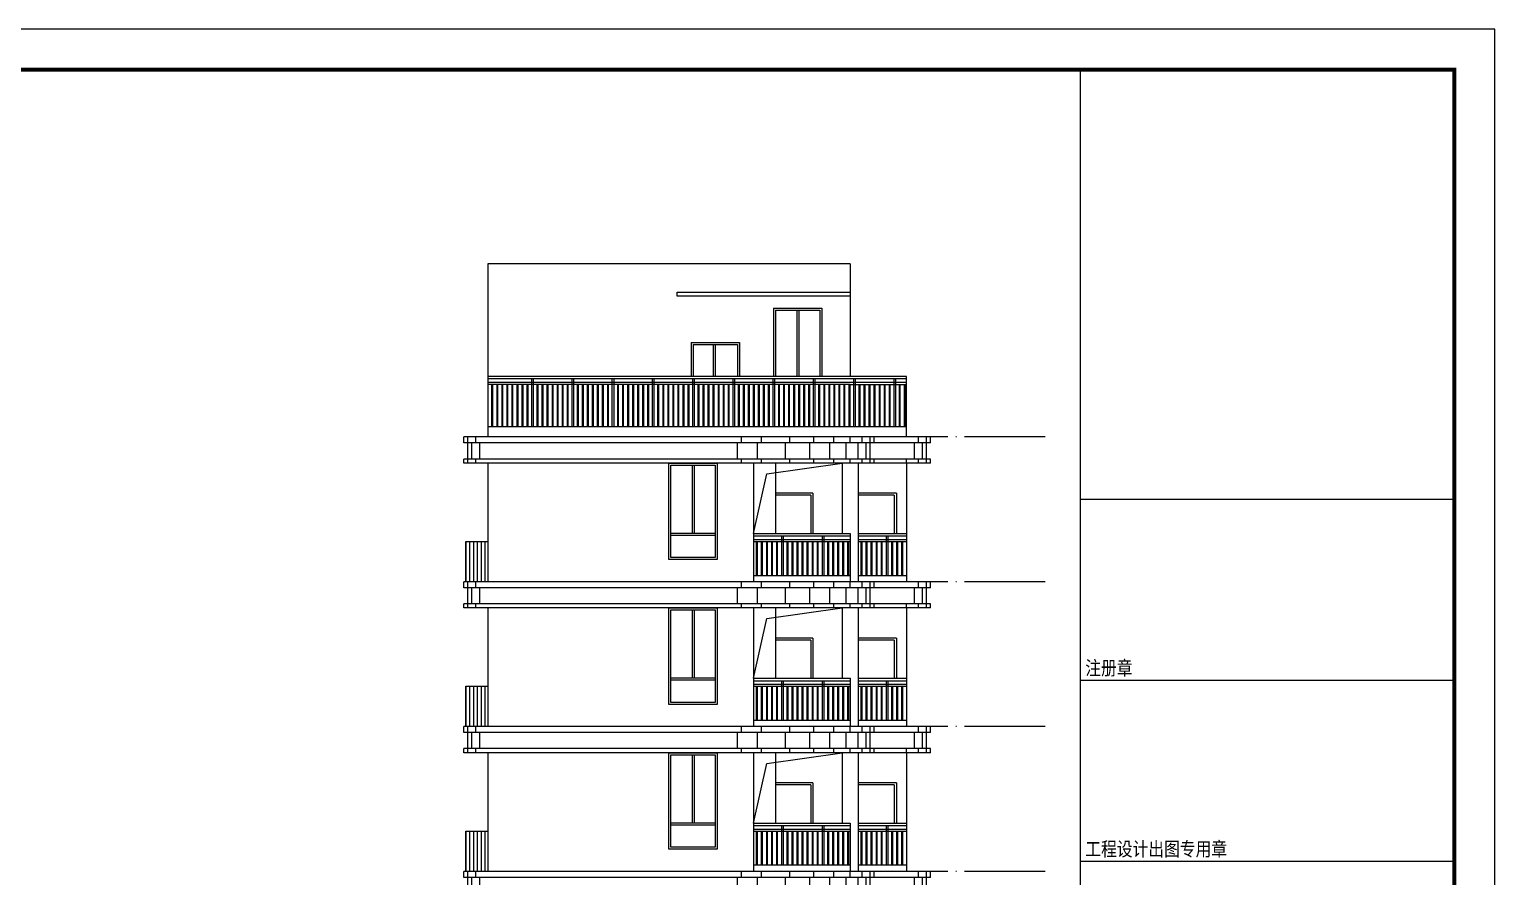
# Model space of a CAD drawing. Extents: x -1041549 to 749950, y -354245 to 17554.
# Drawn here: x -702920 to -666507, y -169001 to -147936 of the extents above; entities that cross this region are included whole.
import ezdxf

# ---------------------------------------------------------------- set-up
doc = ezdxf.new("R2010")
doc.units = 0
doc.header["$LTSCALE"] = 1000
doc.header["$MEASUREMENT"] = 0
doc.linetypes.add('DOTE', pattern=[2.42, 2, -0.2, 0.02, -0.2])
for name, color, linetype in [('14', 1, 'Continuous'), ('a43', 43, 'Continuous'), ('DOTE', 1, 'Continuous'), ('PUB_TITLE', 4, 'Continuous')]:
    doc.layers.add(name, color=color, linetype=linetype)
doc.styles.add('宋体', font='')
doc.styles.get('宋体').set_extended_font_data('宋体')

# ---------------------------------------------------------------- blocks, each defined once
blk = doc.blocks.new('A$C7925ffaa')
h = blk.add_hatch()
h.set_pattern_fill('LINE', color=8, scale=100, angle=90)
h.set_pattern_definition([(90, (1527354.43, 701813.93), (-95.25, 6e-15), [])])
h.paths.add_polyline_path([(50, 1000), (50, 0), (600, 0), (600, 1000)])
at = {"color": 2}
for p, q in [((0, 3450), (0, 3600)), ((11600, 3600), (0, 3600)), ((11600, 3450), (0, 3450)), ((100, 3050), (100, 3450)), ((11500, 3050), (11500, 3450)), ((11600, 3450), (11600, 3600)), ((0, 2950), (0, 3050)), ((11600, 3050), (0, 3050)), ((11600, 2950), (0, 2950)), ((11600, 2950), (11600, 3050)), ((10750, 2200), (9800, 2200)), ((10750, 2200), (10750, 1200)), ((9600, 150), (7200, 150)), ((11000, 150), (9800, 150))]:
    blk.add_line(p, q, dxfattribs=at)
at = {"color": 8}
for p, q in [((100, 3450), (100, 3600)), ((200, 3050), (200, 3450)), ((300, 3450), (300, 3600)), ((400, 3050), (400, 3450)), ((6800, 3050), (6800, 3450)), ((6900, 3450), (6900, 3600)), ((7300, 3050), (7300, 3450)), ((7400, 3450), (7400, 3600)), ((8000, 3050), (8000, 3450)), ((8100, 3450), (8100, 3600)), ((8600, 3050), (8600, 3450)), ((8700, 3450), (8700, 3600)), ((9100, 3050), (9100, 3450)), ((9200, 3450), (9200, 3600)), ((9500, 3050), (9500, 3450)), ((9600, 3450), (9600, 3600)), ((9800, 3050), (9800, 3450)), ((9900, 3450), (9900, 3600)), ((10000, 3050), (10000, 3450)), ((10100, 3450), (10100, 3600)), ((10100, 3050), (10100, 3450)), ((10200, 3450), (10200, 3600)), ((11200, 3050), (11200, 3450)), ((11300, 3450), (11300, 3600)), ((11400, 3050), (11400, 3450)), ((11500, 3450), (11500, 3600)), ((100, 2950), (100, 3050)), ((300, 2950), (300, 3050)), ((6900, 2950), (6900, 3050)), ((7400, 2950), (7400, 3050)), ((8100, 2950), (8100, 3050)), ((8700, 2950), (8700, 3050)), ((9200, 2950), (9200, 3050)), ((9600, 2950), (9600, 3050)), ((9900, 2950), (9900, 3050)), ((10100, 2950), (10100, 3050)), ((10200, 2950), (10200, 3050)), ((11000, 2950), (11000, 3050)), ((11300, 2950), (11300, 3050)), ((11500, 2950), (11500, 3050))]:
    blk.add_line(p, q, dxfattribs=at)
for p, q in [((600, 2950), (600, 0)), ((7200, 2950), (7200, 0)), ((9400, 2950), (9400, 1200)), ((9800, 2950), (9800, 0)), ((9600, 1200), (9600, 0))]:
    blk.add_line(p, q)
at = {"color": 5}
for p, q in [((7750, 2950), (7750, 1200)), ((8675, 2200), (7748, 2200)), ((8675, 2200), (8675, 1200)), ((8625, 2150), (7748, 2150)), ((8625, 2150), (8625, 1200))]:
    blk.add_line(p, q, dxfattribs=at)
at = {"color": 3}
blk.add_line((11000, 2950), (11000, 0), dxfattribs=at)
at = {"color": 4}
for p, q in [((5675, 2900), (5675, 1200)), ((5725, 2900), (5725, 1200)), ((10700, 2150), (9800, 2150)), ((10700, 2150), (10700, 1200)), ((6250, 1200), (5150, 1200)), ((6250, 1150), (5150, 1150))]:
    blk.add_line(p, q, dxfattribs=at)
at = {"color": 2}
blk.add_lwpolyline([(5100, 2950), (6300, 2950), (6300, 550), (5100, 550)], close=True, dxfattribs=at)
at = {"color": 8}
blk.add_lwpolyline([(7200, 1200), (7530, 2685), (9400, 2950)], dxfattribs=at)
at = {"color": 4}
blk.add_lwpolyline([(5150, 2900), (6250, 2900), (6250, 600), (5150, 600)], close=True, dxfattribs=at)
at = {"color": 6}
blk.add_lwpolyline([(50, 1000), (600, 1000), (600, 0), (50, 0)], close=True, dxfattribs=at)
at = {"layer": 'a43'}
for p, q in [((7200, 1200), (9600, 1200)), ((7200, 1140), (9600, 1140)), ((9800, 1200), (11000, 1200)), ((9800, 1140), (11000, 1140)), ((7200, 1050), (9600, 1050)), ((7200, 1000), (9600, 1000)), ((9800, 1050), (11000, 1050)), ((9800, 1000), (11000, 1000))]:
    blk.add_line(p, q, dxfattribs=at)
for points in [[(7895, 1140), (7895, 150)], [(7945, 150), (7945, 1140)], [(8905, 1140), (8905, 150)], [(8955, 150), (8955, 1140)], [(10495, 1140), (10495, 150)], [(10545, 150), (10545, 1140)], [(7270, 1000), (7270, 150)], [(7300, 150), (7300, 1000)], [(7395, 1000), (7395, 150)], [(7425, 150), (7425, 1000)], [(7520, 1000), (7520, 150)], [(7550, 150), (7550, 1000)], [(7645, 1000), (7645, 150)], [(7675, 150), (7675, 1000)], [(7770, 1000), (7770, 150)], [(7800, 150), (7800, 1000)], [(8030, 1000), (8030, 150)], [(8060, 150), (8060, 1000)], [(8155, 1000), (8155, 150)], [(8185, 150), (8185, 1000)], [(8280, 1000), (8280, 150)], [(8310, 150), (8310, 1000)], [(8405, 1000), (8405, 150)], [(8435, 150), (8435, 1000)], [(8530, 1000), (8530, 150)], [(8560, 150), (8560, 1000)], [(8655, 1000), (8655, 150)], [(8685, 150), (8685, 1000)], [(8780, 1000), (8780, 150)], [(8810, 150), (8810, 1000)], [(9040, 1000), (9040, 150)], [(9070, 150), (9070, 1000)], [(9165, 1000), (9165, 150)], [(9195, 150), (9195, 1000)], [(9290, 1000), (9290, 150)], [(9320, 150), (9320, 1000)], [(9415, 1000), (9415, 150)], [(9445, 150), (9445, 1000)], [(9540, 1000), (9540, 150)], [(9570, 150), (9570, 1000)], [(9870, 1000), (9870, 150)], [(9900, 150), (9900, 1000)], [(9995, 1000), (9995, 150)], [(10025, 150), (10025, 1000)], [(10120, 1000), (10120, 150)], [(10150, 150), (10150, 1000)], [(10245, 1000), (10245, 150)], [(10275, 150), (10275, 1000)], [(10370, 1000), (10370, 150)], [(10400, 150), (10400, 1000)], [(10630, 1000), (10630, 150)], [(10660, 150), (10660, 1000)], [(10755, 1000), (10755, 150)], [(10785, 150), (10785, 1000)], [(10880, 1000), (10880, 150)], [(10910, 150), (10910, 1000)]]:
    blk.add_lwpolyline(points, dxfattribs=at)
blk = doc.blocks.new('TUQ')
at = {"layer": '14'}
for p, q in [((-9300, 40000), (-9300, 0)), ((-9300, 40000), (0, 40000)), ((-9300, 29320), (0, 29320)), ((-9300, 24820), (0, 24820)), ((-9300, 20320), (0, 20320))]:
    blk.add_line(p, q, dxfattribs=at)
at = {"layer": '14', "style": '宋体', "width": 0.82}
for s, p in [('注册章', (-9173, 24949)), ('工程设计出图专用章', (-9173, 20449))]:
    blk.add_text(s, height=350, dxfattribs=at).set_placement(p)

msp = doc.modelspace()

# ---------------------------------------------------------------- linework, layer by layer
for p, q in [((-691525.5, -153767.9), (-691525.5, -156567.9)), ((-682525.5, -153767.9), (-691525.5, -153767.9)), ((-682525.5, -153767.9), (-682525.5, -156567.9)), ((-681125.5, -158067.9), (-681125.5, -156567.9))]:
    msp.add_line(p, q)
at = {"color": 4}
for p, q in [((-684425.5, -154867.9), (-684425.5, -156567.9)), ((-684425.5, -154867.9), (-683225.5, -154867.9)), ((-684375.5, -154917.9), (-684375.5, -156567.9)), ((-684375.5, -154917.9), (-683275.5, -154917.9)), ((-683850.5, -154917.9), (-683850.5, -156567.9)), ((-683850.5, -154917.9), (-683850.5, -156567.9)), ((-683800.5, -154917.9), (-683800.5, -156567.9)), ((-683800.5, -154917.9), (-683800.5, -156567.9)), ((-683275.5, -154917.9), (-683275.5, -156567.9)), ((-683225.5, -154867.9), (-683225.5, -156567.9)), ((-686475.5, -155717.9), (-686475.5, -156567.9)), ((-686475.5, -155717.9), (-685275.5, -155717.9)), ((-686425.5, -155767.9), (-686425.5, -156567.9)), ((-686425.5, -155767.9), (-685325.5, -155767.9)), ((-685925.5, -155767.9), (-685925.5, -156567.9)), ((-685875.5, -155767.9), (-685875.5, -156567.9)), ((-685325.5, -155767.9), (-685325.5, -156567.9)), ((-685275.5, -155717.9), (-685275.5, -156567.9))]:
    msp.add_line(p, q, dxfattribs=at)
at = {"color": 2}
for p, q in [((-691525.5, -156567.9), (-691525.5, -158067.9)), ((-682525.5, -157817.9), (-691525.5, -157817.9)), ((-681125.5, -157817.9), (-682525.5, -157817.9))]:
    msp.add_line(p, q, dxfattribs=at)
msp.add_lwpolyline([(-686825.5, -154467.9), (-682525.5, -154467.9), (-682525.5, -154567.9), (-686825.5, -154567.9)], close=True)
at = {"layer": 'a43'}
for p, q in [((-682525.5, -156567.9), (-691525.5, -156567.9)), ((-682525.5, -156627.9), (-691525.5, -156627.9)), ((-682525.5, -156717.9), (-691525.5, -156717.9)), ((-682525.5, -156767.9), (-691525.5, -156767.9))]:
    msp.add_line(p, q, dxfattribs=at)
for points in [[(-681125.5, -156567.9), (-682525.5, -156567.9)], [(-691431.2, -156767.9), (-691431.2, -157817.9)], [(-691401.2, -157817.9), (-691401.2, -156767.9)], [(-691306.2, -156767.9), (-691306.2, -157817.9)], [(-691276.2, -157817.9), (-691276.2, -156767.9)], [(-691181.2, -156767.9), (-691181.2, -157817.9)], [(-691151.2, -157817.9), (-691151.2, -156767.9)], [(-691056.2, -156767.9), (-691056.2, -157817.9)], [(-691026.2, -157817.9), (-691026.2, -156767.9)], [(-690931.2, -156767.9), (-690931.2, -157817.9)], [(-690901.2, -157817.9), (-690901.2, -156767.9)], [(-690806.2, -156767.9), (-690806.2, -157817.9)], [(-690776.2, -157817.9), (-690776.2, -156767.9)], [(-690681.2, -156767.9), (-690681.2, -157817.9)], [(-690651.2, -157817.9), (-690651.2, -156767.9)], [(-690556.2, -156767.9), (-690556.2, -157817.9)], [(-690526.2, -157817.9), (-690526.2, -156767.9)], [(-690441.2, -156627.9), (-690441.2, -157817.9)], [(-690391.2, -157817.9), (-690391.2, -156627.9)], [(-690306.2, -156767.9), (-690306.2, -157817.9)], [(-690276.2, -157817.9), (-690276.2, -156767.9)], [(-690181.2, -156767.9), (-690181.2, -157817.9)], [(-690151.2, -157817.9), (-690151.2, -156767.9)], [(-690056.2, -156767.9), (-690056.2, -157817.9)], [(-690026.2, -157817.9), (-690026.2, -156767.9)], [(-689931.2, -156767.9), (-689931.2, -157817.9)], [(-689901.2, -157817.9), (-689901.2, -156767.9)], [(-689806.2, -156767.9), (-689806.2, -157817.9)], [(-689776.2, -157817.9), (-689776.2, -156767.9)], [(-689681.2, -156767.9), (-689681.2, -157817.9)], [(-689651.2, -157817.9), (-689651.2, -156767.9)], [(-689556.2, -156767.9), (-689556.2, -157817.9)], [(-689526.2, -157817.9), (-689526.2, -156767.9)], [(-689441.2, -156627.9), (-689441.2, -157817.9)], [(-689391.2, -157817.9), (-689391.2, -156627.9)], [(-689306.2, -156767.9), (-689306.2, -157817.9)], [(-689276.2, -157817.9), (-689276.2, -156767.9)], [(-689181.2, -156767.9), (-689181.2, -157817.9)], [(-689151.2, -157817.9), (-689151.2, -156767.9)], [(-689056.2, -156767.9), (-689056.2, -157817.9)], [(-689026.2, -157817.9), (-689026.2, -156767.9)], [(-688931.2, -156767.9), (-688931.2, -157817.9)], [(-688901.2, -157817.9), (-688901.2, -156767.9)], [(-688806.2, -156767.9), (-688806.2, -157817.9)], [(-688776.2, -157817.9), (-688776.2, -156767.9)], [(-688681.2, -156767.9), (-688681.2, -157817.9)], [(-688651.2, -157817.9), (-688651.2, -156767.9)], [(-688556.2, -156767.9), (-688556.2, -157817.9)], [(-688526.2, -157817.9), (-688526.2, -156767.9)], [(-688441.2, -156627.9), (-688441.2, -157817.9)], [(-688391.2, -157817.9), (-688391.2, -156627.9)], [(-688306.2, -156767.9), (-688306.2, -157817.9)], [(-688276.2, -157817.9), (-688276.2, -156767.9)], [(-688181.2, -156767.9), (-688181.2, -157817.9)], [(-688151.2, -157817.9), (-688151.2, -156767.9)], [(-688056.2, -156767.9), (-688056.2, -157817.9)], [(-688026.2, -157817.9), (-688026.2, -156767.9)], [(-687931.2, -156767.9), (-687931.2, -157817.9)], [(-687901.2, -157817.9), (-687901.2, -156767.9)], [(-687806.2, -156767.9), (-687806.2, -157817.9)], [(-687776.2, -157817.9), (-687776.2, -156767.9)], [(-687681.2, -156767.9), (-687681.2, -157817.9)], [(-687651.2, -157817.9), (-687651.2, -156767.9)], [(-687556.2, -156767.9), (-687556.2, -157817.9)], [(-687526.2, -157817.9), (-687526.2, -156767.9)], [(-687441.2, -156627.9), (-687441.2, -157817.9)], [(-687391.2, -157817.9), (-687391.2, -156627.9)], [(-687306.2, -156767.9), (-687306.2, -157817.9)], [(-687276.2, -157817.9), (-687276.2, -156767.9)], [(-687181.2, -156767.9), (-687181.2, -157817.9)], [(-687151.2, -157817.9), (-687151.2, -156767.9)], [(-687056.2, -156767.9), (-687056.2, -157817.9)], [(-687026.2, -157817.9), (-687026.2, -156767.9)], [(-686931.2, -156767.9), (-686931.2, -157817.9)], [(-686901.2, -157817.9), (-686901.2, -156767.9)], [(-686806.2, -156767.9), (-686806.2, -157817.9)], [(-686776.2, -157817.9), (-686776.2, -156767.9)], [(-686681.2, -156767.9), (-686681.2, -157817.9)], [(-686651.2, -157817.9), (-686651.2, -156767.9)], [(-686556.2, -156767.9), (-686556.2, -157817.9)], [(-686526.2, -157817.9), (-686526.2, -156767.9)], [(-686441.2, -156627.9), (-686441.2, -157817.9)], [(-686391.2, -157817.9), (-686391.2, -156627.9)], [(-686306.2, -156767.9), (-686306.2, -157817.9)], [(-686276.2, -157817.9), (-686276.2, -156767.9)], [(-686181.2, -156767.9), (-686181.2, -157817.9)], [(-686151.2, -157817.9), (-686151.2, -156767.9)], [(-686056.2, -156767.9), (-686056.2, -157817.9)], [(-686026.2, -157817.9), (-686026.2, -156767.9)], [(-685931.2, -156767.9), (-685931.2, -157817.9)], [(-685901.2, -157817.9), (-685901.2, -156767.9)], [(-685806.2, -156767.9), (-685806.2, -157817.9)], [(-685776.2, -157817.9), (-685776.2, -156767.9)], [(-685681.2, -156767.9), (-685681.2, -157817.9)], [(-685651.2, -157817.9), (-685651.2, -156767.9)], [(-685556.2, -156767.9), (-685556.2, -157817.9)], [(-685526.2, -157817.9), (-685526.2, -156767.9)], [(-685441.2, -156627.9), (-685441.2, -157817.9)], [(-685391.2, -157817.9), (-685391.2, -156627.9)], [(-685306.2, -156767.9), (-685306.2, -157817.9)], [(-685276.2, -157817.9), (-685276.2, -156767.9)], [(-685181.2, -156767.9), (-685181.2, -157817.9)], [(-685151.2, -157817.9), (-685151.2, -156767.9)], [(-685056.2, -156767.9), (-685056.2, -157817.9)], [(-685026.2, -157817.9), (-685026.2, -156767.9)], [(-684931.2, -156767.9), (-684931.2, -157817.9)], [(-684901.2, -157817.9), (-684901.2, -156767.9)], [(-684806.2, -156767.9), (-684806.2, -157817.9)], [(-684776.2, -157817.9), (-684776.2, -156767.9)], [(-684681.2, -156767.9), (-684681.2, -157817.9)], [(-684651.2, -157817.9), (-684651.2, -156767.9)], [(-684556.2, -156767.9), (-684556.2, -157817.9)], [(-684526.2, -157817.9), (-684526.2, -156767.9)], [(-684441.2, -156627.9), (-684441.2, -157817.9)], [(-684391.2, -157817.9), (-684391.2, -156627.9)], [(-684306.2, -156767.9), (-684306.2, -157817.9)], [(-684276.2, -157817.9), (-684276.2, -156767.9)], [(-684181.2, -156767.9), (-684181.2, -157817.9)], [(-684151.2, -157817.9), (-684151.2, -156767.9)], [(-684056.2, -156767.9), (-684056.2, -157817.9)], [(-684026.2, -157817.9), (-684026.2, -156767.9)], [(-683931.2, -156767.9), (-683931.2, -157817.9)], [(-683901.2, -157817.9), (-683901.2, -156767.9)], [(-683806.2, -156767.9), (-683806.2, -157817.9)], [(-683776.2, -157817.9), (-683776.2, -156767.9)], [(-683681.2, -156767.9), (-683681.2, -157817.9)], [(-683651.2, -157817.9), (-683651.2, -156767.9)], [(-683556.2, -156767.9), (-683556.2, -157817.9)], [(-683526.2, -157817.9), (-683526.2, -156767.9)], [(-683441.2, -156627.9), (-683441.2, -157817.9)], [(-683391.2, -157817.9), (-683391.2, -156627.9)], [(-683306.2, -156767.9), (-683306.2, -157817.9)], [(-683276.2, -157817.9), (-683276.2, -156767.9)], [(-683181.2, -156767.9), (-683181.2, -157817.9)], [(-683151.2, -157817.9), (-683151.2, -156767.9)], [(-683056.2, -156767.9), (-683056.2, -157817.9)], [(-683026.2, -157817.9), (-683026.2, -156767.9)], [(-682931.2, -156767.9), (-682931.2, -157817.9)], [(-682901.2, -157817.9), (-682901.2, -156767.9)], [(-682806.2, -156767.9), (-682806.2, -157817.9)], [(-682776.2, -157817.9), (-682776.2, -156767.9)], [(-682681.2, -156767.9), (-682681.2, -157817.9)], [(-682651.2, -157817.9), (-682651.2, -156767.9)], [(-682556.2, -156767.9), (-682556.2, -157817.9)], [(-682526.2, -157817.9), (-682526.2, -156767.9)], [(-681125.5, -156627.9), (-682525.5, -156627.9)], [(-681125.5, -156717.9), (-682525.5, -156717.9)], [(-682525.5, -156767.9), (-681125.5, -156767.9)], [(-682441.2, -156627.9), (-682441.2, -157817.9)], [(-682391.2, -157817.9), (-682391.2, -156627.9)], [(-682306.2, -156767.9), (-682306.2, -157817.9)], [(-682276.2, -157817.9), (-682276.2, -156767.9)], [(-682181.2, -156767.9), (-682181.2, -157817.9)], [(-682151.2, -157817.9), (-682151.2, -156767.9)], [(-682056.2, -156767.9), (-682056.2, -157817.9)], [(-682026.2, -157817.9), (-682026.2, -156767.9)], [(-681931.2, -156767.9), (-681931.2, -157817.9)], [(-681901.2, -157817.9), (-681901.2, -156767.9)], [(-681806.2, -156767.9), (-681806.2, -157817.9)], [(-681776.2, -157817.9), (-681776.2, -156767.9)], [(-681681.2, -156767.9), (-681681.2, -157817.9)], [(-681651.2, -157817.9), (-681651.2, -156767.9)], [(-681556.2, -156767.9), (-681556.2, -157817.9)], [(-681526.2, -157817.9), (-681526.2, -156767.9)], [(-681441.2, -156627.9), (-681441.2, -157817.9)], [(-681391.2, -157817.9), (-681391.2, -156627.9)], [(-681306.2, -156767.9), (-681306.2, -157817.9)], [(-681276.2, -157817.9), (-681276.2, -156767.9)], [(-681181.2, -156767.9), (-681181.2, -157817.9)], [(-681151.2, -157817.9), (-681151.2, -156767.9)]]:
    msp.add_lwpolyline(points, dxfattribs=at)
at = {"layer": 'DOTE', "linetype": 'DOTE'}
for p, q in [((-677677.8, -158067.9), (-691977.1, -158067.9)), ((-677677.8, -161667.9), (-692067.2, -161667.9)), ((-677677.8, -165267.9), (-692067.2, -165267.9)), ((-677677.8, -168867.9), (-692067.2, -168867.9))]:
    msp.add_line(p, q, dxfattribs=at)
at = {"layer": 'PUB_TITLE'}
msp.add_lwpolyline([(-725906.8, -189935.6), (-666506.8, -189935.6), (-666506.8, -147935.6), (-725906.8, -147935.6)], close=True, dxfattribs=at)
at = {"layer": 'PUB_TITLE', "const_width": 100}
msp.add_lwpolyline([(-723406.8, -188935.6), (-667506.8, -188935.6), (-667506.8, -148935.6), (-723406.8, -148935.6)], close=True, dxfattribs=at)

# ---------------------------------------------------------------- block references
for p in [(-692125.5, -161667.9), (-692125.5, -165267.9), (-692125.5, -168867.9), (-692125.5, -172467.9)]:
    msp.add_blockref('A$C7925ffaa', p)
at = {"layer": '14'}
msp.add_blockref('TUQ', (-667506.8, -188935.6), dxfattribs=at)

doc.saveas('drawing.dxf')
